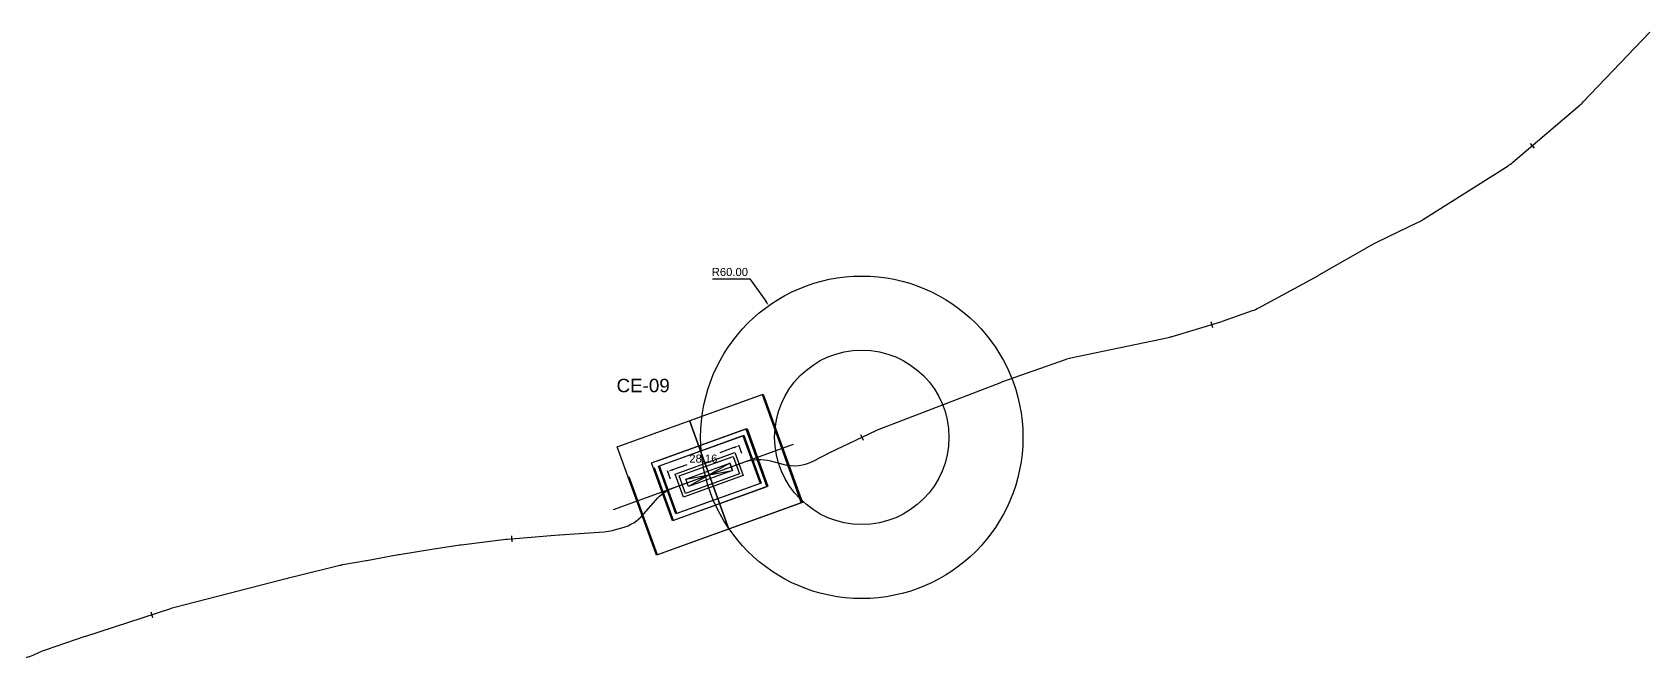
# Model space of a CAD drawing. Header units: metres. Extents: x 454908 to 510509, y 4717009 to 4730077.
# Drawn here: x 484413 to 485014, y 4722545 to 4722778 of the extents above; entities that cross this region are included whole.
import ezdxf

# ---------------------------------------------------------------- set-up
doc = ezdxf.new("R2010")
doc.units = ezdxf.units.M
doc.header["$LTSCALE"] = 0.01
doc.header["$MEASUREMENT"] = 0
doc.header["$PDMODE"] = 35
doc.header["$PDSIZE"] = -1.5
doc.layers.get('0').update_dxf_attribs({"lineweight": 0})
for name, color, linetype in [('....pat directa', 5, 'Continuous'), ('10TRZ_LINEA_PK', 4, 'Continuous'), ('CE', 7, 'Continuous')]:
    doc.layers.add(name, color=color, linetype=linetype)
doc.layers.add('LEAR TRAMOS SUBTERRANEOS 2c', color=7, linetype='Continuous', lineweight=0)
doc.styles.get("Standard").update_dxf_attribs({"font": 'arial.ttf'})
doc.dimstyles.new('SOLARIA', dxfattribs={"dimtxt": 3, "dimasz": 2, "dimexe": 0.25, "dimexo": 1, "dimgap": 1, "dimtad": 1, "dimtih": 1, "dimtoh": 1, "dimzin": 0, "dimdsep": 46, "dimtxsty": 'Standard', "dimcen": 0, "dimclrt": 256, "dimadec": 4, "dimazin": 0, "dimtfac": 1, "dimtofl": 0, "dimtmove": 1, "dimatfit": 2, "dimfxl": 3, "dimfxlon": 1, "dimtfillclr": 256, "dimtolj": 1, "dimtzin": 0, "dimarcsym": 0})

# ---------------------------------------------------------------- blocks, each defined once
blk = doc.blocks.new('pkp')
at = {"layer": '10TRZ_LINEA_PK'}
blk.add_line((0, 1.125), (0, -1.125), dxfattribs=at)
blk = doc.blocks.new('lpkp')
at = {"layer": '10TRZ_LINEA_PK'}
blk.add_line((0, 1.125), (0, -1.125), dxfattribs=at)
blk = doc.blocks.new('A$Cf7c1e7a3')
at = {"color": 3}
for points in [[(17.85, 39.66), (43.2, 5.06)], [(17.85, 39.66), (43.2, 5.06)], [(43.2, 5.06), (17.85, 39.66)]]:
    blk.add_lwpolyline(points, dxfattribs=at)
at = {"layer": '10TRZ_LINEA_PK', "color": 5}
for points in [[(41, 56.62), (66.35, 22.02), (20.05, -11.9), (-5.3, 22.7)], [(38.84, 42.65), (52.37, 24.17), (22.2, 2.07), (8.67, 20.55)], [(37.35, 33), (42.73, 25.66), (23.69, 11.72), (18.32, 19.06)]]:
    blk.add_lwpolyline(points, close=True, dxfattribs=at)
at = {"layer": '10TRZ_LINEA_PK', "color": 41, "true_color": 0xf4ee51}
blk.add_lwpolyline([(0, 0), (57.46, 42.1)], dxfattribs=at)
at = {"layer": '10TRZ_LINEA_PK', "color": 1}
for points in [[(38.41, 39.85), (49.58, 24.6), (22.64, 4.87), (11.47, 20.11)], [(37.11, 31.46), (41.19, 25.9), (23.93, 13.25), (19.85, 18.82)], [(36.68, 28.67), (38.4, 26.33), (24.36, 16.05), (22.65, 18.39), (36.68, 28.67)]]:
    blk.add_lwpolyline(points, close=True, dxfattribs=at)
at = {"layer": '10TRZ_LINEA_PK', "color": 5}
blk.add_lwpolyline([(43.2, 5.06), (17.85, 39.66)], dxfattribs=at)
at = {"layer": '10TRZ_LINEA_PK', "color": 1}
blk.add_lwpolyline([(22.65, 18.39), (38.4, 26.33), (36.68, 28.67), (24.36, 16.05)], dxfattribs=at)
blk = doc.blocks.new('*D29')
at = {"layer": '....pat directa', "color": 0, "lineweight": -2, "transparency": 16777216}
for p, q in [((484666.59, 4722686.75), (484680.57, 4722686.75)), ((484680.57, 4722686.75), (484686.45, 4722678.43))]:
    blk.add_line(p, q, dxfattribs=at)
at = {"layer": '....pat directa', "color": 0, "transparency": 16777216}
blk.add_solid([(484686.72, 4722678.62), (484686.17, 4722678.23), (484687.6, 4722676.79)], dxfattribs=at)
at = {"layer": 'Defpoints', "color": 0, "transparency": 16777216}
for p in [(484687.6, 4722676.79), (484722.21, 4722627.78)]:
    blk.add_point(p, dxfattribs=at)
at = {"layer": '....pat directa', "transparency": 16777216, "insert": (484673.08, 4722689.28), "char_height": 3, "attachment_point": 5}
blk.add_mtext('\\A1;R60.00', dxfattribs=at)
blk = doc.blocks.new('*D22')
at = {"layer": '....pat directa', "color": 0, "lineweight": -2, "transparency": 16777216}
for p, q in [((484674.58, 4722623.96), (484669.3, 4722622.06)), ((484677.48, 4722621.82), (484676.37, 4722624.88)), ((484651.86, 4722615.75), (484657.13, 4722617.65)), ((484651, 4722612.24), (484649.89, 4722615.3))]:
    blk.add_line(p, q, dxfattribs=at)
at = {"layer": '....pat directa', "color": 0, "transparency": 16777216}
for points in [[(484674.46, 4722624.28), (484674.69, 4722623.65), (484676.46, 4722624.64)], [(484651.74, 4722616.06), (484651.97, 4722615.43), (484649.98, 4722615.07)]]:
    blk.add_solid(points, dxfattribs=at)
at = {"layer": 'Defpoints', "color": 0, "transparency": 16777216}
for p in [(484676.46, 4722624.64), (484678.64, 4722618.61), (484652.16, 4722609.04)]:
    blk.add_point(p, dxfattribs=at)
at = {"layer": '....pat directa', "transparency": 16777216, "insert": (484663.22, 4722619.85), "char_height": 3, "attachment_point": 5}
blk.add_mtext('\\A1;28.16', dxfattribs=at)

msp = doc.modelspace()

# ---------------------------------------------------------------- linework, layer by layer
at = {"layer": '....pat directa', "color": 7}
msp.add_lwpolyline([(484394.703, 4722551.613, 0.3473961), (484413.967, 4722546.871), (484417.106, 4722548.3, -0.0252573), (484418.608, 4722548.895), (484433.076, 4722553.791, -0.003052), (484433.262, 4722553.853), (484464.936, 4722564.143, -0.015556), (484465.892, 4722564.421), (484510.741, 4722575.963, -0.0023741), (484510.889, 4722576), (484527.831, 4722580.19, -0.0184622), (484528.988, 4722580.431), (484537.616, 4722581.899, 0.0040383), (484537.871, 4722581.945), (484549.576, 4722584.132, -0.0063293), (484549.975, 4722584.201), (484563.617, 4722586.394, -0.0016683), (484563.723, 4722586.411), (484572.516, 4722587.764, -0.0077451), (484573.007, 4722587.832), (484589.659, 4722589.869, -0.0096629), (484590.274, 4722589.932), (484609.351, 4722591.521, -0.0040716), (484609.611, 4722591.541), (484626.3, 4722592.657, 0.0483102), (484629.344, 4722593.159), (484630.092, 4722593.358), (484632.901, 4722594.105, 0.1513302), (484640.922, 4722599.136), (484645.467, 4722604.421, -0.1291036), (484652.158, 4722609.036), (484678.639, 4722618.612, -0.1536525), (484688.238, 4722619.016), (484692.833, 4722617.78, 0.1877576), (484704.372, 4722619.035), (484710.326, 4722622.131), (484727.538, 4722630.315, -0.019174), (484728.666, 4722630.799), (484773.984, 4722648.228, -0.0064595), (484774.372, 4722648.372), (484798.011, 4722656.769, -0.033667), (484800.083, 4722657.351), (484836.455, 4722664.978, 0.0217668), (484837.804, 4722665.322), (484855.889, 4722670.793, 0.0110394), (484856.56, 4722671.013), (484867.674, 4722674.918, 0.0398291), (484870, 4722675.95), (484892.239, 4722688.016, 0.0052115), (484892.53, 4722688.178), (484913.041, 4722699.867, -0.0170761), (484914.009, 4722700.375), (484929.379, 4722707.794, 0.0283568), (484930.965, 4722708.674), (484962.841, 4722728.796, 0.0356957), (484964.679, 4722730.148), (484989.678, 4722751.454, 0.0253703), (484990.858, 4722752.568), (485015.643, 4722778.46, 0.0185588)], format="xyb", dxfattribs=at)
msp.add_lwpolyline([(484394.703, 4722551.613, 0.3473961), (484413.967, 4722546.871), (484417.106, 4722548.3, -0.0252573), (484418.608, 4722548.895), (484433.076, 4722553.791, -0.003052), (484433.262, 4722553.853), (484464.936, 4722564.143, -0.015556), (484465.892, 4722564.421), (484510.741, 4722575.963, -0.0023741), (484510.889, 4722576), (484527.831, 4722580.19, -0.0184622), (484528.988, 4722580.431), (484537.616, 4722581.899, 0.0040383), (484537.871, 4722581.945), (484549.576, 4722584.132, -0.0063293), (484549.975, 4722584.201), (484563.617, 4722586.394, -0.0016683), (484563.723, 4722586.411), (484572.516, 4722587.764, -0.0077451), (484573.007, 4722587.832), (484589.659, 4722589.869, -0.0096629), (484590.274, 4722589.932), (484609.351, 4722591.521, -0.0040716), (484609.611, 4722591.541), (484626.3, 4722592.657, 0.0483102), (484629.344, 4722593.159), (484630.092, 4722593.358), (484632.901, 4722594.105, 0.1513302), (484640.922, 4722599.136), (484645.467, 4722604.421, -0.1291036), (484652.158, 4722609.036), (484678.639, 4722618.612, -0.1536525), (484688.238, 4722619.016), (484692.833, 4722617.78, 0.1877576), (484704.372, 4722619.035), (484710.326, 4722622.131), (484727.538, 4722630.315, -0.019174), (484728.666, 4722630.799), (484773.984, 4722648.228, -0.0064595), (484774.372, 4722648.372), (484798.011, 4722656.769, -0.033667), (484800.083, 4722657.351), (484836.455, 4722664.978, 0.0217668), (484837.804, 4722665.322), (484855.889, 4722670.793, 0.0110394), (484856.56, 4722671.013), (484867.674, 4722674.918, 0.0398291), (484870, 4722675.95), (484892.239, 4722688.016, 0.0052115), (484892.53, 4722688.178), (484913.041, 4722699.867, -0.0170761), (484914.009, 4722700.375), (484929.379, 4722707.794, 0.0283568), (484930.965, 4722708.674), (484962.841, 4722728.796, 0.0356957), (484964.679, 4722730.148), (484989.678, 4722751.454, 0.0253703), (484990.858, 4722752.568), (485015.643, 4722778.46, 0.0185588)], format="xyb", dxfattribs=at)
at = {"layer": '....pat directa', "color": 3}
for points in [[(484642.793, 4722628.458), (484685.485, 4722643.896), (484700.073, 4722603.555), (484646.097, 4722584.035), (484635.589, 4722613.092)], [(484646.194, 4722619.054), (484679.481, 4722631.092), (484687.269, 4722609.558), (484652.1, 4722596.84), (484644.993, 4722616.493)], [(484646.874, 4722617.173), (484678.281, 4722628.531), (484684.708, 4722610.758), (484653.301, 4722599.401), (484646.874, 4722617.173)]]:
    msp.add_lwpolyline(points, dxfattribs=at)
msp.add_circle((484722.211, 4722627.782), 60, dxfattribs=at)
at = {"layer": '....pat directa'}
msp.add_circle((484722.208, 4722627.781), 32.443, dxfattribs=at)
at = {"layer": 'LEAR TRAMOS SUBTERRANEOS 2c'}
msp.add_lwpolyline([(484394.703, 4722551.613, 0.3473961), (484413.967, 4722546.871), (484417.106, 4722548.3, -0.0252573), (484418.608, 4722548.895), (484433.076, 4722553.791, -0.003052), (484433.262, 4722553.853), (484464.936, 4722564.143, -0.015556), (484465.892, 4722564.421), (484510.741, 4722575.963, -0.0023741), (484510.889, 4722576), (484527.831, 4722580.19, -0.0184622), (484528.988, 4722580.431), (484537.616, 4722581.899, 0.0040383), (484537.871, 4722581.945), (484549.576, 4722584.132, -0.0063293), (484549.975, 4722584.201), (484563.617, 4722586.394, -0.0016683), (484563.723, 4722586.411), (484572.516, 4722587.764, -0.0077451), (484573.007, 4722587.832), (484589.659, 4722589.869, -0.0096629), (484590.274, 4722589.932), (484609.351, 4722591.521, -0.0040716), (484609.611, 4722591.541), (484626.3, 4722592.657, 0.0483102), (484629.344, 4722593.159), (484630.092, 4722593.358), (484632.901, 4722594.105, 0.1513302), (484640.922, 4722599.136), (484645.467, 4722604.421, -0.1291036), (484652.158, 4722609.036), (484678.639, 4722618.612, -0.1536525), (484688.238, 4722619.016), (484692.833, 4722617.78, 0.1877576), (484704.372, 4722619.035), (484710.326, 4722622.131), (484727.538, 4722630.315, -0.019174), (484728.666, 4722630.799), (484773.984, 4722648.228, -0.0064595), (484774.372, 4722648.372), (484798.011, 4722656.769, -0.033667), (484800.083, 4722657.351), (484836.455, 4722664.978, 0.0217668), (484837.804, 4722665.322), (484855.889, 4722670.793, 0.0110394), (484856.56, 4722671.013), (484867.674, 4722674.918, 0.0398291), (484870, 4722675.95), (484892.239, 4722688.016, 0.0052115), (484892.53, 4722688.178), (484913.041, 4722699.867, -0.0170761), (484914.009, 4722700.375), (484929.379, 4722707.794, 0.0283568), (484930.965, 4722708.674), (484962.841, 4722728.796, 0.0356957), (484964.679, 4722730.148), (484989.678, 4722751.454, 0.0253703), (484990.858, 4722752.568), (485015.643, 4722778.46, 0.0185588)], format="xyb", dxfattribs=at)

# ---------------------------------------------------------------- block references
at = {"layer": '10TRZ_LINEA_PK'}
for name, p, rotation in [('lpkp', (484971.82, 4722736.234), 40.43956771571549), ('lpkp', (484852.456, 4722669.755), 16.83055021575319), ('pkp', (484722.208, 4722627.781), 25.42995021612209), ('lpkp', (484591.852, 4722590.064), 4.760899883828126), ('lpkp', (484457.814, 4722561.829), 17.99754864733859)]:
    msp.add_blockref(name, p, dxfattribs=dict(at, rotation=rotation))
at = {"layer": '10TRZ_LINEA_PK', "color": 1, "rotation": 343.6567511325204}
msp.add_blockref('A$Cf7c1e7a3', (484629.818, 4722600.957), dxfattribs=at)

# ---------------------------------------------------------------- texts
at = {"layer": 'CE', "insert": (484630.898, 4722649.559), "char_height": 5, "attachment_point": 1}
msp.add_mtext_dynamic_manual_height_columns('CE-09', width=18.40819, gutter_width=204.745, heights=[0], dxfattribs=at)

# ---------------------------------------------------------------- dimensions: what is measured, and where the dimension line sits
at = {"layer": '....pat directa'}
dim = msp.add_radius_dim(center=(484722.211, 4722627.782), mpoint=(484687.599, 4722676.793), dimstyle='SOLARIA', dxfattribs=at)
dim.commit()
dim.dimension.update_dxf_attribs({"geometry": '*D29', "text_midpoint": (484680.57, 4722686.746), "dimtype": 164})
at = {"layer": '....pat directa', "color": 2}
dim = msp.add_aligned_dim(p1=(484652.158, 4722609.036), p2=(484678.639, 4722618.612), distance=6.413, dimstyle='SOLARIA', dxfattribs=at)
dim.commit()
dim.dimension.update_dxf_attribs({"geometry": '*D22', "text_midpoint": (484663.218, 4722619.854)})

doc.saveas('drawing.dxf')
